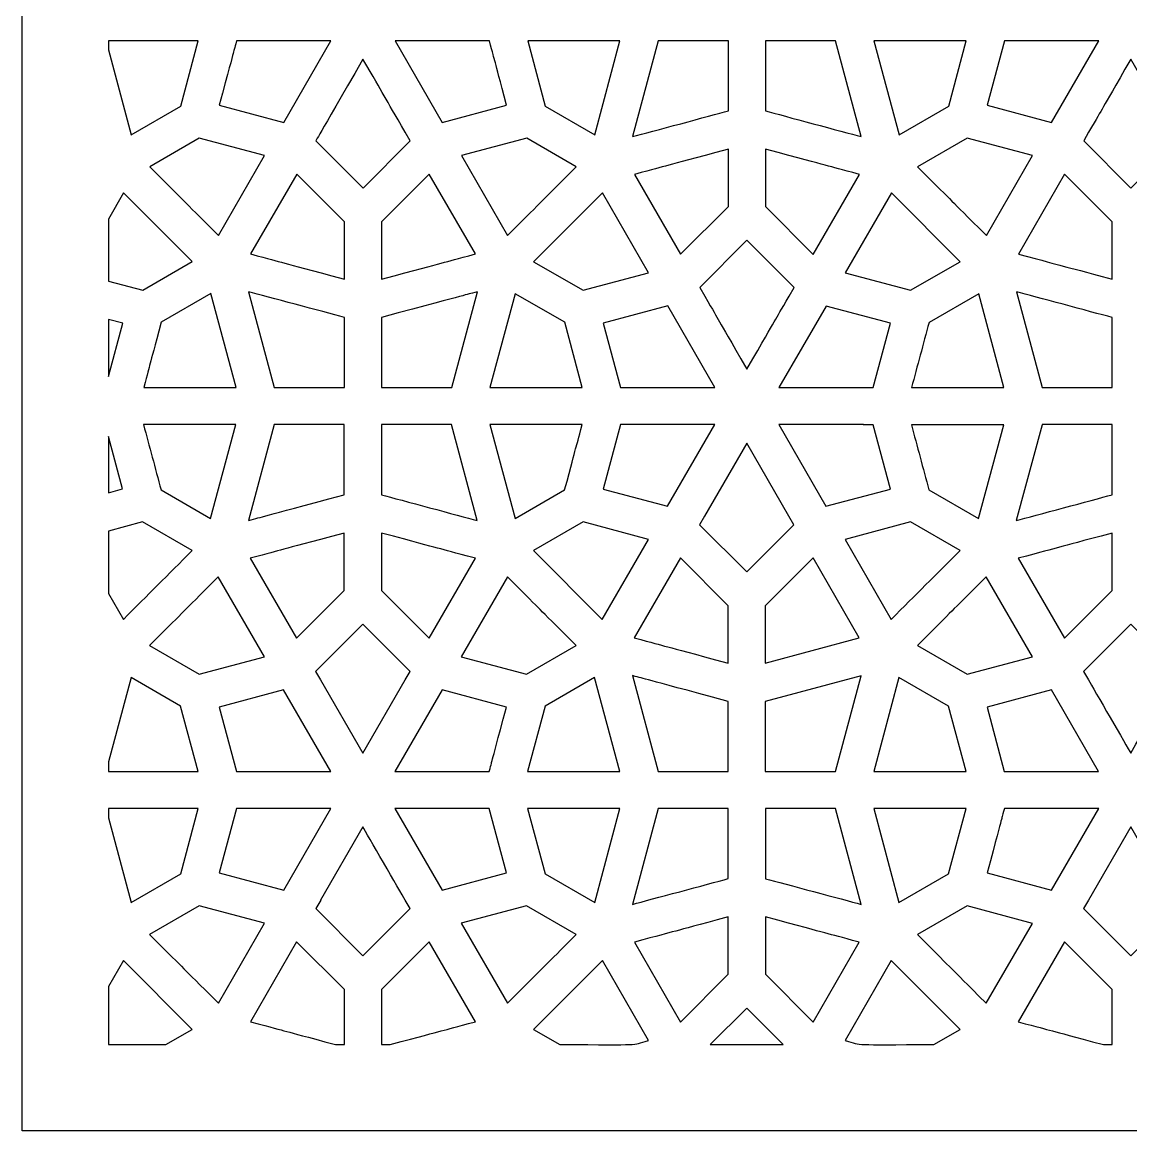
# Model space of a CAD drawing. Header units: millimetres. Extents: x -64 to 64, y -64 to 64.
# Drawn here: x -63.5 to 0, y -63.5 to 0 of the extents above; entities that cross this region are included whole.
import ezdxf

# ---------------------------------------------------------------- set-up
doc = ezdxf.new("R2010")
doc.units = ezdxf.units.MM
doc.header["$MEASUREMENT"] = 0
doc.layers.add('layer 1', color=7, linetype='Continuous')

msp = doc.modelspace()

# ---------------------------------------------------------------- linework, layer by layer
at = {"layer": 'layer 1', "color": 250}
for points, knots in [([(63.5, 63.5), (49.4602, 63.5), (-49.6653, 63.5), (-63.5, 63.5), (-63.5, 63.5), (-63.5, 61.4856), (-63.5, -61.7852), (-63.5, -63.5), (-63.5, -63.5), (-61.0394, -63.5), (61.0457, -63.5), (63.5, -63.5), (63.5, -63.5), (63.5, -57.4517), (63.5, 57.4777), (63.5, 63.5)], [0, 0, 0, 0, 0.2, 0.2, 0.2, 0.2, 0.4, 0.4, 0.4, 0.4, 0.6, 0.6, 0.6, 0.6, 1, 1, 1, 1]), ([(-58.5611, -1.0573), (-58.5611, -1.0573), (-53.4111, -1.0573), (-53.4111, -1.0573), (-53.4111, -1.0573), (-53.4111, -1.0573), (-54.4139, -4.7995), (-54.4139, -4.7995), (-54.4139, -4.7995), (-54.4139, -4.7995), (-57.2556, -6.4407), (-57.2556, -6.4407), (-57.2556, -6.4407), (-57.2556, -6.4407), (-58.5611, -1.572), (-58.5611, -1.572), (-58.5611, -1.572), (-58.5611, -1.572), (-58.5611, -1.0573), (-58.5611, -1.0573)], [0, 0, 0, 0, 0.1666667, 0.1666667, 0.1666667, 0.1666667, 0.3333333, 0.3333333, 0.3333333, 0.3333333, 0.5, 0.5, 0.5, 0.5, 0.6666667, 0.6666667, 0.6666667, 0.6666667, 1, 1, 1, 1]), ([(-51.2185, -1.0573), (-51.2185, -1.0573), (-45.8155, -1.0573), (-45.8155, -1.0573), (-45.8155, -1.0573), (-45.8155, -1.0573), (-48.5152, -5.7344), (-48.5152, -5.7344), (-48.5152, -5.7344), (-48.5152, -5.7344), (-52.2078, -4.7466), (-52.2078, -4.7466), (-52.2078, -4.7466), (-51.1255, -0.7105), (-51.5002, -2.1075), (-51.2185, -1.0573)], [0, 0, 0, 0, 0.2, 0.2, 0.2, 0.2, 0.4, 0.4, 0.4, 0.4, 0.6, 0.6, 0.6, 0.6, 1, 1, 1, 1]), ([(-36.7392, -1.0583), (-36.3412, -2.5425), (-36.558, -1.7343), (-35.7499, -4.7477), (-35.7499, -4.7477), (-35.7499, -4.7477), (-39.4427, -5.7355), (-39.4427, -5.7355), (-39.4427, -5.7355), (-39.4427, -5.7355), (-42.1423, -1.0583), (-42.1423, -1.0583), (-42.1423, -1.0583), (-42.1423, -1.0583), (-36.7392, -1.0583), (-36.7392, -1.0583)], [0, 0, 0, 0, 0.2, 0.2, 0.2, 0.2, 0.4, 0.4, 0.4, 0.4, 0.6, 0.6, 0.6, 0.6, 1, 1, 1, 1]), ([(-29.2589, -1.0583), (-29.2589, -1.0583), (-30.7024, -6.441), (-30.7024, -6.441), (-30.7024, -6.441), (-30.7024, -6.441), (-33.5442, -4.7999), (-33.5442, -4.7999), (-33.5442, -4.7999), (-33.5442, -4.7999), (-34.5467, -1.0583), (-34.5467, -1.0583), (-34.5467, -1.0583), (-34.5467, -1.0583), (-29.2589, -1.0583), (-29.2589, -1.0583)], [0, 0, 0, 0, 0.2, 0.2, 0.2, 0.2, 0.4, 0.4, 0.4, 0.4, 0.6, 0.6, 0.6, 0.6, 1, 1, 1, 1]), ([(-28.5381, -6.5486), (-28.5381, -6.5486), (-27.0658, -1.0583), (-27.0658, -1.0583), (-27.0658, -1.0583), (-27.0658, -1.0583), (-23.0484, -1.0583), (-23.0484, -1.0583), (-23.0484, -1.0583), (-23.0484, -1.5614), (-23.0484, -4.5731), (-23.0484, -5.0758), (-23.0484, -5.0758), (-24.0894, -5.3552), (-27.4535, -6.2579), (-28.5381, -6.5486)], [0, 0, 0, 0, 0.2, 0.2, 0.2, 0.2, 0.4, 0.4, 0.4, 0.4, 0.6, 0.6, 0.6, 0.6, 1, 1, 1, 1]), ([(-20.9285, -5.0772), (-20.9285, -5.0772), (-20.9285, -1.0594), (-20.9285, -1.0594), (-20.9285, -1.0594), (-20.9285, -1.0594), (-16.9115, -1.0594), (-16.9115, -1.0594), (-16.9115, -1.0594), (-16.9115, -1.0594), (-15.439, -6.55), (-15.439, -6.55), (-15.439, -6.55), (-16.5238, -6.2593), (-19.8886, -5.3562), (-20.9285, -5.0772)], [0, 0, 0, 0, 0.2, 0.2, 0.2, 0.2, 0.4, 0.4, 0.4, 0.4, 0.6, 0.6, 0.6, 0.6, 1, 1, 1, 1]), ([(-9.4301, -1.0594), (-9.4301, -1.0594), (-10.433, -4.8017), (-10.433, -4.8017), (-10.433, -4.8017), (-10.433, -4.8017), (-13.2747, -6.4424), (-13.2747, -6.4424), (-13.2747, -6.4424), (-13.2747, -6.4424), (-14.7182, -1.0594), (-14.7182, -1.0594), (-14.7182, -1.0594), (-14.7182, -1.0594), (-9.4301, -1.0594), (-9.4301, -1.0594)], [0, 0, 0, 0, 0.2, 0.2, 0.2, 0.2, 0.4, 0.4, 0.4, 0.4, 0.6, 0.6, 0.6, 0.6, 1, 1, 1, 1]), ([(-4.5346, -5.7365), (-4.5346, -5.7365), (-8.2268, -4.7487), (-8.2268, -4.7487), (-8.2268, -4.7487), (-8.2268, -4.7487), (-7.2376, -1.0594), (-7.2376, -1.0594), (-7.2376, -1.0594), (-7.2376, -1.0594), (-1.8348, -1.0594), (-1.8348, -1.0594), (-1.8348, -1.0594), (-1.8348, -1.0594), (-4.5346, -5.7365), (-4.5346, -5.7365)], [0, 0, 0, 0, 0.2, 0.2, 0.2, 0.2, 0.4, 0.4, 0.4, 0.4, 0.6, 0.6, 0.6, 0.6, 1, 1, 1, 1]), ([(-43.979, -2.1107), (-42.7421, -4.2538), (-42.7906, -4.1698), (-41.5596, -6.3024), (-41.5596, -6.3024), (-41.5596, -6.3024), (-41.5601, -6.3024), (-41.5601, -6.3024), (-41.5601, -6.3024), (-41.5601, -6.3024), (-41.2765, -6.7934), (-41.2765, -6.7934), (-41.2765, -6.7934), (-41.2765, -6.7934), (-43.9782, -9.4978), (-43.9782, -9.4978), (-43.9782, -9.4978), (-43.9782, -9.4978), (-46.6806, -6.7924), (-46.6806, -6.7924), (-46.6806, -6.7924), (-46.6806, -6.7924), (-46.6677, -6.768), (-43.979, -2.1107)], [0, 0, 0, 0, 0.1428571, 0.1428571, 0.1428571, 0.1428571, 0.2857143, 0.2857143, 0.2857143, 0.2857143, 0.4285714, 0.4285714, 0.4285714, 0.4285714, 0.5714286, 0.5714286, 0.5714286, 0.5714286, 0.7142857, 0.7142857, 0.7142857, 0.7142857, 1, 1, 1, 1]), ([(-2.7002, -6.7945), (-2.7002, -6.7945), (-2.4169, -6.3041), (-2.4169, -6.3041), (-2.4169, -6.3041), (-2.4169, -6.3041), (-2.4176, -6.3041), (-2.4176, -6.3041), (-2.4176, -6.3041), (-1.4259, -4.5858), (-1.935, -5.4677), (0.0014, -2.1128), (0.0014, -2.1128), (0.0014, -2.1128), (2.4215, -6.3052), (2.4215, -6.3052), (2.4215, -6.3052), (2.4215, -6.3052), (2.4204, -6.3052), (2.4204, -6.3052), (2.4204, -6.3052), (2.4204, -6.3052), (2.7037, -6.7959), (2.7037, -6.7959), (2.7037, -6.7959), (2.7037, -6.7959), (0.0025, -9.5), (0.0025, -9.5), (0.0025, -9.5), (0.0025, -9.5), (-2.7002, -6.7945), (-2.7002, -6.7945)], [0, 0, 0, 0, 0.1111111, 0.1111111, 0.1111111, 0.1111111, 0.2222222, 0.2222222, 0.2222222, 0.2222222, 0.3333333, 0.3333333, 0.3333333, 0.3333333, 0.4444444, 0.4444444, 0.4444444, 0.4444444, 0.5555556, 0.5555556, 0.5555556, 0.5555556, 0.6666667, 0.6666667, 0.6666667, 0.6666667, 0.7777778, 0.7777778, 0.7777778, 0.7777778, 1, 1, 1, 1]), ([(-56.1964, -8.2737), (-56.1964, -8.2737), (-53.3554, -6.6329), (-53.3554, -6.6329), (-53.3554, -6.6329), (-53.3554, -6.6329), (-49.613, -7.6345), (-49.613, -7.6345), (-49.613, -7.6345), (-49.613, -7.6345), (-52.2564, -12.2135), (-52.2564, -12.2135), (-52.2564, -12.2135), (-54.6738, -9.7963), (-53.7804, -10.6899), (-56.1964, -8.2737)], [0, 0, 0, 0, 0.2, 0.2, 0.2, 0.2, 0.4, 0.4, 0.4, 0.4, 0.6, 0.6, 0.6, 0.6, 1, 1, 1, 1]), ([(-31.7617, -8.2744), (-34.1775, -10.6906), (-33.2842, -9.797), (-35.7014, -12.2142), (-35.7014, -12.2142), (-35.7014, -12.2142), (-38.3451, -7.6352), (-38.3451, -7.6352), (-38.3451, -7.6352), (-38.3451, -7.6352), (-34.6027, -6.6336), (-34.6027, -6.6336), (-34.6027, -6.6336), (-34.6027, -6.6336), (-31.7617, -8.2744), (-31.7617, -8.2744)], [0, 0, 0, 0, 0.2, 0.2, 0.2, 0.2, 0.4, 0.4, 0.4, 0.4, 0.6, 0.6, 0.6, 0.6, 1, 1, 1, 1]), ([(-12.2153, -8.2758), (-12.2153, -8.2758), (-9.3744, -6.635), (-9.3744, -6.635), (-9.3744, -6.635), (-9.3744, -6.635), (-5.6317, -7.6362), (-5.6317, -7.6362), (-5.6317, -7.6362), (-5.6317, -7.6362), (-8.2755, -12.2156), (-8.2755, -12.2156), (-8.2755, -12.2156), (-10.693, -9.7984), (-9.7995, -10.692), (-12.2153, -8.2758)], [0, 0, 0, 0, 0.2, 0.2, 0.2, 0.2, 0.4, 0.4, 0.4, 0.4, 0.6, 0.6, 0.6, 0.6, 1, 1, 1, 1]), ([(-25.7852, -13.292), (-25.7852, -13.292), (-28.4304, -8.7115), (-28.4304, -8.7115), (-28.4304, -8.7115), (-26.1987, -8.1128), (-27.2105, -8.3841), (-23.0484, -7.2676), (-23.0484, -7.2676), (-23.0484, -7.2676), (-23.0484, -10.5544), (-23.0484, -10.5544), (-23.0484, -10.5544), (-23.0484, -10.5544), (-25.7852, -13.292), (-25.7852, -13.292)], [0, 0, 0, 0, 0.2, 0.2, 0.2, 0.2, 0.4, 0.4, 0.4, 0.4, 0.6, 0.6, 0.6, 0.6, 1, 1, 1, 1]), ([(-20.9285, -7.269), (-16.7668, -8.3855), (-17.7779, -8.1142), (-15.5466, -8.7129), (-15.5466, -8.7129), (-15.5466, -8.7129), (-18.192, -13.2934), (-18.192, -13.2934), (-18.192, -13.2934), (-18.192, -13.2934), (-20.9285, -10.5555), (-20.9285, -10.5555), (-20.9285, -10.5555), (-20.9285, -10.5555), (-20.9285, -7.269), (-20.9285, -7.269)], [0, 0, 0, 0, 0.2, 0.2, 0.2, 0.2, 0.4, 0.4, 0.4, 0.4, 0.6, 0.6, 0.6, 0.6, 1, 1, 1, 1]), ([(-50.423, -13.2729), (-50.423, -13.2729), (-47.7775, -8.6921), (-47.7775, -8.6921), (-47.7775, -8.6921), (-47.7775, -8.6921), (-45.0406, -11.4304), (-45.0406, -11.4304), (-45.0406, -11.4304), (-45.0406, -11.4304), (-45.0406, -14.7168), (-45.0406, -14.7168), (-45.0406, -14.7168), (-49.2023, -13.6003), (-48.191, -13.8716), (-50.423, -13.2729)], [0, 0, 0, 0, 0.2, 0.2, 0.2, 0.2, 0.4, 0.4, 0.4, 0.4, 0.6, 0.6, 0.6, 0.6, 1, 1, 1, 1]), ([(-40.18, -8.6924), (-40.18, -8.6924), (-37.5349, -13.2733), (-37.5349, -13.2733), (-37.5349, -13.2733), (-39.7673, -13.8726), (-38.755, -13.601), (-42.9171, -14.7175), (-42.9171, -14.7175), (-42.9171, -14.7175), (-42.9171, -11.4311), (-42.9171, -11.4311), (-42.9171, -11.4311), (-42.9171, -11.4311), (-40.18, -8.6924), (-40.18, -8.6924)], [0, 0, 0, 0, 0.2, 0.2, 0.2, 0.2, 0.4, 0.4, 0.4, 0.4, 0.6, 0.6, 0.6, 0.6, 1, 1, 1, 1]), ([(-6.4424, -13.2747), (-6.4424, -13.2747), (-3.7969, -8.6939), (-3.7969, -8.6939), (-3.7969, -8.6939), (-3.7969, -8.6939), (-1.0597, -11.4321), (-1.0597, -11.4321), (-1.0597, -11.4321), (-1.0597, -11.4321), (-1.0597, -14.7189), (-1.0597, -14.7189), (-1.0597, -14.7189), (-4.4154, -13.8187), (-3.4018, -14.0906), (-6.4424, -13.2747)], [0, 0, 0, 0, 0.2, 0.2, 0.2, 0.2, 0.4, 0.4, 0.4, 0.4, 0.6, 0.6, 0.6, 0.6, 1, 1, 1, 1]), ([(-58.5611, -11.272), (-58.5611, -11.272), (-57.6949, -9.7716), (-57.6949, -9.7716), (-57.6949, -9.7716), (-55.1284, -12.338), (-55.9038, -11.5626), (-53.7544, -13.7121), (-53.7544, -13.7121), (-53.7544, -13.7121), (-56.5953, -15.3529), (-56.5953, -15.3529), (-56.5953, -15.3529), (-56.5953, -15.3529), (-58.5611, -14.8269), (-58.5611, -14.8269), (-58.5611, -14.8269), (-58.5611, -14.8269), (-58.5611, -11.272), (-58.5611, -11.272)], [0, 0, 0, 0, 0.1666667, 0.1666667, 0.1666667, 0.1666667, 0.3333333, 0.3333333, 0.3333333, 0.3333333, 0.5, 0.5, 0.5, 0.5, 0.6666667, 0.6666667, 0.6666667, 0.6666667, 1, 1, 1, 1]), ([(-31.3622, -15.3536), (-31.3622, -15.3536), (-34.2036, -13.7132), (-34.2036, -13.7132), (-34.2036, -13.7132), (-34.2036, -13.7132), (-30.2628, -9.7723), (-30.2628, -9.7723), (-30.2628, -9.7723), (-30.2628, -9.7723), (-27.619, -14.3521), (-27.619, -14.3521), (-27.619, -14.3521), (-27.619, -14.3521), (-31.3622, -15.3536), (-31.3622, -15.3536)], [0, 0, 0, 0, 0.2, 0.2, 0.2, 0.2, 0.4, 0.4, 0.4, 0.4, 0.6, 0.6, 0.6, 0.6, 1, 1, 1, 1]), ([(-13.7142, -9.7734), (-13.7142, -9.7734), (-9.7734, -13.7142), (-9.7734, -13.7142), (-9.7734, -13.7142), (-9.7734, -13.7142), (-12.6146, -15.3547), (-12.6146, -15.3547), (-12.6146, -15.3547), (-12.6146, -15.3547), (-16.358, -14.3535), (-16.358, -14.3535), (-16.358, -14.3535), (-16.358, -14.3535), (-13.7142, -9.7734), (-13.7142, -9.7734)], [0, 0, 0, 0, 0.2, 0.2, 0.2, 0.2, 0.4, 0.4, 0.4, 0.4, 0.6, 0.6, 0.6, 0.6, 1, 1, 1, 1]), ([(-21.9883, -19.8716), (-23.9653, -16.4461), (-23.3722, -17.4734), (-24.4041, -15.6859), (-24.4041, -15.6859), (-24.4041, -15.6859), (-24.4027, -15.6856), (-24.4027, -15.6856), (-24.4027, -15.6856), (-24.4027, -15.6856), (-24.6884, -15.191), (-24.6884, -15.191), (-24.6884, -15.191), (-24.6884, -15.191), (-21.989, -12.489), (-21.989, -12.489), (-21.989, -12.489), (-21.989, -12.489), (-19.2885, -15.1924), (-19.2885, -15.1924), (-19.2885, -15.1924), (-19.2885, -15.1924), (-19.5742, -15.6866), (-19.5742, -15.6866), (-19.5742, -15.6866), (-19.5742, -15.6866), (-19.5728, -15.687), (-19.5728, -15.687), (-19.5728, -15.687), (-20.5694, -17.4138), (-20.0381, -16.4938), (-21.9883, -19.8716)], [0, 0, 0, 0, 0.1111111, 0.1111111, 0.1111111, 0.1111111, 0.2222222, 0.2222222, 0.2222222, 0.2222222, 0.3333333, 0.3333333, 0.3333333, 0.3333333, 0.4444444, 0.4444444, 0.4444444, 0.4444444, 0.5555556, 0.5555556, 0.5555556, 0.5555556, 0.6666667, 0.6666667, 0.6666667, 0.6666667, 0.7777778, 0.7777778, 0.7777778, 0.7777778, 1, 1, 1, 1]), ([(-55.5382, -17.187), (-55.5382, -17.187), (-52.6952, -15.5455), (-52.6952, -15.5455), (-52.6952, -15.5455), (-52.6952, -15.5455), (-51.2521, -20.9261), (-51.2521, -20.9261), (-51.2521, -20.9261), (-51.2521, -20.9261), (-56.5404, -20.9261), (-56.5404, -20.9261), (-56.5404, -20.9261), (-56.0884, -19.2387), (-56.3307, -20.1426), (-55.5382, -17.187)], [0, 0, 0, 0, 0.2, 0.2, 0.2, 0.2, 0.4, 0.4, 0.4, 0.4, 0.6, 0.6, 0.6, 0.6, 1, 1, 1, 1]), ([(-45.0406, -16.9083), (-45.0406, -16.9083), (-45.0406, -20.9278), (-45.0406, -20.9278), (-45.0406, -20.9278), (-45.0406, -20.9278), (-48.5014, -20.9278), (-48.5014, -20.9278), (-48.5014, -20.9278), (-48.5014, -20.9278), (-48.5009, -20.9261), (-48.5009, -20.9261), (-48.5009, -20.9261), (-48.5009, -20.9261), (-49.0591, -20.9261), (-49.0591, -20.9261), (-49.0591, -20.9261), (-49.0591, -20.9261), (-50.532, -15.4351), (-50.532, -15.4351), (-50.532, -15.4351), (-49.4422, -15.7275), (-46.3135, -16.5668), (-45.0406, -16.9083)], [0, 0, 0, 0, 0.1428571, 0.1428571, 0.1428571, 0.1428571, 0.2857143, 0.2857143, 0.2857143, 0.2857143, 0.4285714, 0.4285714, 0.4285714, 0.4285714, 0.5714286, 0.5714286, 0.5714286, 0.5714286, 0.7142857, 0.7142857, 0.7142857, 0.7142857, 1, 1, 1, 1]), ([(-42.9171, -16.909), (-37.4037, -15.4298), (-38.3594, -15.6863), (-37.4259, -15.4358), (-37.4259, -15.4358), (-37.4259, -15.4358), (-38.8984, -20.9268), (-38.8984, -20.9268), (-38.8984, -20.9268), (-38.8984, -20.9268), (-39.4747, -20.9268), (-39.4747, -20.9268), (-39.4747, -20.9268), (-39.4747, -20.9268), (-39.4742, -20.9282), (-39.4742, -20.9282), (-39.4742, -20.9282), (-39.4742, -20.9282), (-42.9171, -20.9282), (-42.9171, -20.9282), (-42.9171, -20.9282), (-42.9171, -20.9282), (-42.9171, -16.909), (-42.9171, -16.909)], [0, 0, 0, 0, 0.1428571, 0.1428571, 0.1428571, 0.1428571, 0.2857143, 0.2857143, 0.2857143, 0.2857143, 0.4285714, 0.4285714, 0.4285714, 0.4285714, 0.5714286, 0.5714286, 0.5714286, 0.5714286, 0.7142857, 0.7142857, 0.7142857, 0.7142857, 1, 1, 1, 1]), ([(-36.7056, -20.9268), (-36.7056, -20.9268), (-35.2626, -15.5462), (-35.2626, -15.5462), (-35.2626, -15.5462), (-35.2626, -15.5462), (-32.4197, -17.1877), (-32.4197, -17.1877), (-32.4197, -17.1877), (-32.4197, -17.1877), (-31.4173, -20.9268), (-31.4173, -20.9268), (-31.4173, -20.9268), (-31.4173, -20.9268), (-36.7056, -20.9268), (-36.7056, -20.9268)], [0, 0, 0, 0, 0.2, 0.2, 0.2, 0.2, 0.4, 0.4, 0.4, 0.4, 0.6, 0.6, 0.6, 0.6, 1, 1, 1, 1]), ([(-11.5574, -17.1891), (-11.5574, -17.1891), (-8.7143, -15.5476), (-8.7143, -15.5476), (-8.7143, -15.5476), (-8.7143, -15.5476), (-7.2715, -20.9278), (-7.2715, -20.9278), (-7.2715, -20.9278), (-7.2715, -20.9278), (-12.5596, -20.9278), (-12.5596, -20.9278), (-12.5596, -20.9278), (-12.2283, -19.6917), (-11.8932, -18.4418), (-11.5574, -17.1891)], [0, 0, 0, 0, 0.2, 0.2, 0.2, 0.2, 0.4, 0.4, 0.4, 0.4, 0.6, 0.6, 0.6, 0.6, 1, 1, 1, 1]), ([(-5.0786, -20.9278), (-5.0786, -20.9278), (-6.5511, -15.4372), (-6.5511, -15.4372), (-6.5511, -15.4372), (-5.4614, -15.7297), (-2.3329, -16.5689), (-1.0597, -16.9104), (-1.0597, -16.9104), (-1.0597, -16.9104), (-1.0597, -20.9296), (-1.0597, -20.9296), (-1.0597, -20.9296), (-4.753, -20.9296), (-4.7981, -20.9278), (-5.0786, -20.9278)], [0, 0, 0, 0, 0.2, 0.2, 0.2, 0.2, 0.4, 0.4, 0.4, 0.4, 0.6, 0.6, 0.6, 0.6, 1, 1, 1, 1]), ([(-28.6653, -20.9282), (-28.6653, -20.9282), (-28.6647, -20.9268), (-28.6647, -20.9268), (-28.6647, -20.9268), (-28.6647, -20.9268), (-29.2249, -20.9268), (-29.2249, -20.9268), (-29.2249, -20.9268), (-29.2249, -20.9268), (-30.214, -17.2395), (-30.214, -17.2395), (-30.214, -17.2395), (-30.214, -17.2395), (-26.5215, -16.2521), (-26.5215, -16.2521), (-26.5215, -16.2521), (-26.5215, -16.2521), (-23.822, -20.9282), (-23.822, -20.9282), (-23.822, -20.9282), (-23.822, -20.9282), (-28.6653, -20.9282), (-28.6653, -20.9282)], [0, 0, 0, 0, 0.1428571, 0.1428571, 0.1428571, 0.1428571, 0.2857143, 0.2857143, 0.2857143, 0.2857143, 0.4285714, 0.4285714, 0.4285714, 0.4285714, 0.5714286, 0.5714286, 0.5714286, 0.5714286, 0.7142857, 0.7142857, 0.7142857, 0.7142857, 1, 1, 1, 1]), ([(-17.4551, -16.2532), (-17.4551, -16.2532), (-13.7636, -17.2406), (-13.7636, -17.2406), (-13.7636, -17.2406), (-13.7636, -17.2406), (-14.7521, -20.9278), (-14.7521, -20.9278), (-14.7521, -20.9278), (-14.7521, -20.9278), (-15.3303, -20.9278), (-15.3303, -20.9278), (-15.3303, -20.9278), (-15.3303, -20.9278), (-15.3296, -20.9296), (-15.3296, -20.9296), (-15.3296, -20.9296), (-15.3296, -20.9296), (-20.1545, -20.9296), (-20.1545, -20.9296), (-20.1545, -20.9296), (-20.1545, -20.9296), (-17.4551, -16.2532), (-17.4551, -16.2532)], [0, 0, 0, 0, 0.1428571, 0.1428571, 0.1428571, 0.1428571, 0.2857143, 0.2857143, 0.2857143, 0.2857143, 0.4285714, 0.4285714, 0.4285714, 0.4285714, 0.5714286, 0.5714286, 0.5714286, 0.5714286, 0.7142857, 0.7142857, 0.7142857, 0.7142857, 1, 1, 1, 1]), ([(-57.7439, -17.2388), (-57.7439, -17.2388), (-58.5611, -20.2854), (-58.5611, -20.2854), (-58.5611, -20.2854), (-58.5611, -20.2854), (-58.5611, -17.0201), (-58.5611, -17.0201), (-58.5611, -17.0201), (-58.5611, -17.0201), (-57.7439, -17.2388), (-57.7439, -17.2388)], [0, 0, 0, 0, 0.25, 0.25, 0.25, 0.25, 0.5, 0.5, 0.5, 0.5, 1, 1, 1, 1]), ([(-51.2611, -23.0477), (-51.2611, -23.0477), (-52.7043, -28.4282), (-52.7043, -28.4282), (-52.7043, -28.4282), (-52.7043, -28.4282), (-55.547, -26.7864), (-55.547, -26.7864), (-55.547, -26.7864), (-55.8833, -25.5323), (-56.2172, -24.287), (-56.5493, -23.0477), (-56.5493, -23.0477), (-56.5493, -23.0477), (-51.2611, -23.0477), (-51.2611, -23.0477)], [0, 0, 0, 0, 0.2, 0.2, 0.2, 0.2, 0.4, 0.4, 0.4, 0.4, 0.6, 0.6, 0.6, 0.6, 1, 1, 1, 1]), ([(-48.4919, -23.0477), (-48.4919, -23.0477), (-48.4925, -23.0459), (-48.4925, -23.0459), (-48.4925, -23.0459), (-48.4925, -23.0459), (-45.0496, -23.0459), (-45.0496, -23.0459), (-45.0496, -23.0459), (-45.0496, -23.0459), (-45.0496, -27.0655), (-45.0496, -27.0655), (-45.0496, -27.0655), (-50.0786, -28.4149), (-49.6243, -28.2928), (-50.5408, -28.5386), (-50.5408, -28.5386), (-50.5408, -28.5386), (-49.0681, -23.0477), (-49.0681, -23.0477), (-49.0681, -23.0477), (-49.0681, -23.0477), (-48.4919, -23.0477), (-48.4919, -23.0477)], [0, 0, 0, 0, 0.1428571, 0.1428571, 0.1428571, 0.1428571, 0.2857143, 0.2857143, 0.2857143, 0.2857143, 0.4285714, 0.4285714, 0.4285714, 0.4285714, 0.5714286, 0.5714286, 0.5714286, 0.5714286, 0.7142857, 0.7142857, 0.7142857, 0.7142857, 1, 1, 1, 1]), ([(-42.9258, -23.047), (-42.9258, -23.047), (-39.4655, -23.047), (-39.4655, -23.047), (-39.4655, -23.047), (-39.4655, -23.047), (-39.4658, -23.0484), (-39.4658, -23.0484), (-39.4658, -23.0484), (-39.4658, -23.0484), (-38.9075, -23.0484), (-38.9075, -23.0484), (-38.9075, -23.0484), (-38.9075, -23.0484), (-37.4348, -28.5397), (-37.4348, -28.5397), (-37.4348, -28.5397), (-38.5196, -28.2483), (-41.7952, -27.3696), (-42.9258, -27.0662), (-42.9258, -27.0662), (-42.9258, -27.0662), (-42.9258, -23.047), (-42.9258, -23.047)], [0, 0, 0, 0, 0.1428571, 0.1428571, 0.1428571, 0.1428571, 0.2857143, 0.2857143, 0.2857143, 0.2857143, 0.4285714, 0.4285714, 0.4285714, 0.4285714, 0.5714286, 0.5714286, 0.5714286, 0.5714286, 0.7142857, 0.7142857, 0.7142857, 0.7142857, 1, 1, 1, 1]), ([(-36.7145, -23.0484), (-36.7145, -23.0484), (-31.4263, -23.0484), (-31.4263, -23.0484), (-31.4263, -23.0484), (-31.8783, -24.7357), (-31.6361, -23.8315), (-32.4285, -26.7875), (-32.4285, -26.7875), (-32.4285, -26.7875), (-35.2716, -28.4289), (-35.2716, -28.4289), (-35.2716, -28.4289), (-35.2716, -28.4289), (-36.7145, -23.0484), (-36.7145, -23.0484)], [0, 0, 0, 0, 0.2, 0.2, 0.2, 0.2, 0.4, 0.4, 0.4, 0.4, 0.6, 0.6, 0.6, 0.6, 1, 1, 1, 1]), ([(-26.5303, -27.723), (-26.5303, -27.723), (-30.2227, -26.7356), (-30.2227, -26.7356), (-30.2227, -26.7356), (-30.2227, -26.7356), (-29.2338, -23.0484), (-29.2338, -23.0484), (-29.2338, -23.0484), (-29.2338, -23.0484), (-28.6558, -23.0484), (-28.6558, -23.0484), (-28.6558, -23.0484), (-28.6558, -23.0484), (-28.6562, -23.047), (-28.6562, -23.047), (-28.6562, -23.047), (-28.6562, -23.047), (-23.8312, -23.047), (-23.8312, -23.047), (-23.8312, -23.047), (-23.8312, -23.047), (-26.5303, -27.723), (-26.5303, -27.723)], [0, 0, 0, 0, 0.1428571, 0.1428571, 0.1428571, 0.1428571, 0.2857143, 0.2857143, 0.2857143, 0.2857143, 0.4285714, 0.4285714, 0.4285714, 0.4285714, 0.5714286, 0.5714286, 0.5714286, 0.5714286, 0.7142857, 0.7142857, 0.7142857, 0.7142857, 1, 1, 1, 1]), ([(-15.3208, -23.048), (-15.3208, -23.048), (-15.3211, -23.0498), (-15.3211, -23.0498), (-15.3211, -23.0498), (-15.3211, -23.0498), (-14.7609, -23.0498), (-14.7609, -23.0498), (-14.7609, -23.0498), (-14.7609, -23.0498), (-13.7721, -26.737), (-13.7721, -26.737), (-13.7721, -26.737), (-13.7721, -26.737), (-17.4643, -27.7245), (-17.4643, -27.7245), (-17.4643, -27.7245), (-17.4643, -27.7245), (-20.1637, -23.048), (-20.1637, -23.048), (-20.1637, -23.048), (-20.1637, -23.048), (-15.3208, -23.048), (-15.3208, -23.048)], [0, 0, 0, 0, 0.1428571, 0.1428571, 0.1428571, 0.1428571, 0.2857143, 0.2857143, 0.2857143, 0.2857143, 0.4285714, 0.4285714, 0.4285714, 0.4285714, 0.5714286, 0.5714286, 0.5714286, 0.5714286, 0.7142857, 0.7142857, 0.7142857, 0.7142857, 1, 1, 1, 1]), ([(-7.2803, -23.0498), (-7.2803, -23.0498), (-8.7235, -28.4303), (-8.7235, -28.4303), (-8.7235, -28.4303), (-8.7235, -28.4303), (-11.5662, -26.7885), (-11.5662, -26.7885), (-11.5662, -26.7885), (-11.9024, -25.5344), (-12.2364, -24.2891), (-12.5684, -23.0498), (-12.5684, -23.0498), (-12.5684, -23.0498), (-7.2803, -23.0498), (-7.2803, -23.0498)], [0, 0, 0, 0, 0.2, 0.2, 0.2, 0.2, 0.4, 0.4, 0.4, 0.4, 0.6, 0.6, 0.6, 0.6, 1, 1, 1, 1]), ([(-6.5599, -28.5411), (-6.5599, -28.5411), (-5.0871, -23.0498), (-5.0871, -23.0498), (-5.0871, -23.0498), (-5.0871, -23.0498), (-4.8916, -23.048), (-1.0689, -23.048), (-1.0689, -23.048), (-1.0689, -23.048), (-1.0689, -27.0676), (-1.0689, -27.0676), (-1.0689, -27.0676), (-2.2373, -27.3812), (-5.486, -28.2529), (-6.5599, -28.5411)], [0, 0, 0, 0, 0.2, 0.2, 0.2, 0.2, 0.4, 0.4, 0.4, 0.4, 0.6, 0.6, 0.6, 0.6, 1, 1, 1, 1]), ([(-58.5611, -23.7211), (-58.5611, -23.7211), (-57.7528, -26.7349), (-57.7528, -26.7349), (-57.7528, -26.7349), (-57.7528, -26.7349), (-58.5611, -26.9512), (-58.5611, -26.9512), (-58.5611, -26.9512), (-58.5611, -26.9512), (-58.5611, -23.7211), (-58.5611, -23.7211)], [0, 0, 0, 0, 0.25, 0.25, 0.25, 0.25, 0.5, 0.5, 0.5, 0.5, 1, 1, 1, 1]), ([(-24.4129, -28.2892), (-24.4129, -28.2892), (-21.9978, -24.105), (-21.9978, -24.105), (-21.9978, -24.105), (-21.9978, -24.105), (-19.5816, -28.2907), (-19.5816, -28.2907), (-19.5816, -28.2907), (-19.5816, -28.2907), (-19.5823, -28.291), (-19.5823, -28.291), (-19.5823, -28.291), (-19.5823, -28.291), (-19.2973, -28.7849), (-19.2973, -28.7849), (-19.2973, -28.7849), (-19.2973, -28.7849), (-21.9971, -31.4872), (-21.9971, -31.4872), (-21.9971, -31.4872), (-21.9971, -31.4872), (-24.6973, -28.7835), (-24.6973, -28.7835), (-24.6973, -28.7835), (-24.6973, -28.7835), (-24.4122, -28.2896), (-24.4122, -28.2896), (-24.4122, -28.2896), (-24.4122, -28.2896), (-24.4129, -28.2892), (-24.4129, -28.2892)], [0, 0, 0, 0, 0.1111111, 0.1111111, 0.1111111, 0.1111111, 0.2222222, 0.2222222, 0.2222222, 0.2222222, 0.3333333, 0.3333333, 0.3333333, 0.3333333, 0.4444444, 0.4444444, 0.4444444, 0.4444444, 0.5555556, 0.5555556, 0.5555556, 0.5555556, 0.6666667, 0.6666667, 0.6666667, 0.6666667, 0.7777778, 0.7777778, 0.7777778, 0.7777778, 1, 1, 1, 1]), ([(-58.5611, -29.1444), (-58.5611, -29.1444), (-56.6041, -28.6209), (-56.6041, -28.6209), (-56.6041, -28.6209), (-56.6041, -28.6209), (-53.7629, -30.2616), (-53.7629, -30.2616), (-53.7629, -30.2616), (-55.1886, -31.6872), (-56.2778, -32.7767), (-57.7038, -34.2021), (-57.7038, -34.2021), (-57.7038, -34.2021), (-58.5611, -32.7172), (-58.5611, -32.7172), (-58.5611, -32.7172), (-58.5611, -32.7172), (-58.5611, -29.1444), (-58.5611, -29.1444)], [0, 0, 0, 0, 0.1666667, 0.1666667, 0.1666667, 0.1666667, 0.3333333, 0.3333333, 0.3333333, 0.3333333, 0.5, 0.5, 0.5, 0.5, 0.6666667, 0.6666667, 0.6666667, 0.6666667, 1, 1, 1, 1]), ([(-34.2124, -30.2623), (-34.2124, -30.2623), (-31.3715, -28.6216), (-31.3715, -28.6216), (-31.3715, -28.6216), (-31.3715, -28.6216), (-27.6274, -29.6231), (-27.6274, -29.6231), (-27.6274, -29.6231), (-27.6274, -29.6231), (-30.2719, -34.2029), (-30.2719, -34.2029), (-30.2719, -34.2029), (-30.2719, -34.2029), (-34.2124, -30.2623), (-34.2124, -30.2623)], [0, 0, 0, 0, 0.2, 0.2, 0.2, 0.2, 0.4, 0.4, 0.4, 0.4, 0.6, 0.6, 0.6, 0.6, 1, 1, 1, 1]), ([(-13.7231, -34.2043), (-13.7231, -34.2043), (-16.3671, -29.6241), (-16.3671, -29.6241), (-16.3671, -29.6241), (-16.3671, -29.6241), (-12.6234, -28.6229), (-12.6234, -28.6229), (-12.6234, -28.6229), (-12.6234, -28.6229), (-9.7822, -30.2638), (-9.7822, -30.2638), (-9.7822, -30.2638), (-11.2077, -31.6894), (-12.2971, -32.7783), (-13.7231, -34.2043)], [0, 0, 0, 0, 0.2, 0.2, 0.2, 0.2, 0.4, 0.4, 0.4, 0.4, 0.6, 0.6, 0.6, 0.6, 1, 1, 1, 1]), ([(-45.0496, -29.2573), (-45.0496, -29.2573), (-45.0496, -32.5437), (-45.0496, -32.5437), (-45.0496, -32.5437), (-45.0496, -32.5437), (-47.7865, -35.2823), (-47.7865, -35.2823), (-47.7865, -35.2823), (-47.7865, -35.2823), (-50.4322, -30.7012), (-50.4322, -30.7012), (-50.4322, -30.7012), (-48.2461, -30.1146), (-49.2712, -30.3897), (-45.0496, -29.2573)], [0, 0, 0, 0, 0.2, 0.2, 0.2, 0.2, 0.4, 0.4, 0.4, 0.4, 0.6, 0.6, 0.6, 0.6, 1, 1, 1, 1]), ([(-42.9258, -29.2579), (-38.9482, -30.3251), (-40.1344, -30.0069), (-37.5437, -30.7019), (-37.5437, -30.7019), (-37.5437, -30.7019), (-40.189, -35.283), (-40.189, -35.283), (-40.189, -35.283), (-40.189, -35.283), (-42.9258, -32.5445), (-42.9258, -32.5445), (-42.9258, -32.5445), (-42.9258, -32.5445), (-42.9258, -29.2579), (-42.9258, -29.2579)], [0, 0, 0, 0, 0.2, 0.2, 0.2, 0.2, 0.4, 0.4, 0.4, 0.4, 0.6, 0.6, 0.6, 0.6, 1, 1, 1, 1]), ([(-3.8058, -35.2845), (-3.8058, -35.2845), (-6.4512, -30.7032), (-6.4512, -30.7032), (-6.4512, -30.7032), (-3.6414, -29.9495), (-4.7286, -30.2412), (-1.0689, -29.2593), (-1.0689, -29.2593), (-1.0689, -29.2593), (-1.0689, -32.5458), (-1.0689, -32.5458), (-1.0689, -32.5458), (-1.0689, -32.5458), (-3.8058, -35.2845), (-3.8058, -35.2845)], [0, 0, 0, 0, 0.2, 0.2, 0.2, 0.2, 0.4, 0.4, 0.4, 0.4, 0.6, 0.6, 0.6, 0.6, 1, 1, 1, 1]), ([(-28.4394, -35.2637), (-28.4394, -35.2637), (-25.7941, -30.6828), (-25.7941, -30.6828), (-25.7941, -30.6828), (-25.7941, -30.6828), (-23.0576, -33.4211), (-23.0576, -33.4211), (-23.0576, -33.4211), (-23.0576, -33.4211), (-23.0576, -36.7076), (-23.0576, -36.7076), (-23.0576, -36.7076), (-27.2803, -35.5749), (-26.2537, -35.8503), (-28.4394, -35.2637)], [0, 0, 0, 0, 0.2, 0.2, 0.2, 0.2, 0.4, 0.4, 0.4, 0.4, 0.6, 0.6, 0.6, 0.6, 1, 1, 1, 1]), ([(-20.9374, -33.4225), (-20.9374, -33.4225), (-18.2005, -30.6842), (-18.2005, -30.6842), (-18.2005, -30.6842), (-18.2005, -30.6842), (-15.5554, -35.2651), (-15.5554, -35.2651), (-15.5554, -35.2651), (-15.5554, -35.2651), (-20.9374, -36.709), (-20.9374, -36.709), (-20.9374, -36.709), (-20.9374, -36.709), (-20.9374, -33.4225), (-20.9374, -33.4225)], [0, 0, 0, 0, 0.2, 0.2, 0.2, 0.2, 0.4, 0.4, 0.4, 0.4, 0.6, 0.6, 0.6, 0.6, 1, 1, 1, 1]), ([(-52.2654, -31.7602), (-52.2654, -31.7602), (-49.6217, -36.3393), (-49.6217, -36.3393), (-49.6217, -36.3393), (-49.6217, -36.3393), (-53.364, -37.3408), (-53.364, -37.3408), (-53.364, -37.3408), (-53.364, -37.3408), (-56.2052, -35.7), (-56.2052, -35.7), (-56.2052, -35.7), (-53.7892, -33.2842), (-54.6826, -34.1774), (-52.2654, -31.7602)], [0, 0, 0, 0, 0.2, 0.2, 0.2, 0.2, 0.4, 0.4, 0.4, 0.4, 0.6, 0.6, 0.6, 0.6, 1, 1, 1, 1]), ([(-35.7104, -31.7609), (-33.3094, -34.162), (-34.3966, -33.0747), (-31.7702, -35.7011), (-31.7702, -35.7011), (-31.7702, -35.7011), (-34.6113, -37.3415), (-34.6113, -37.3415), (-34.6113, -37.3415), (-34.6113, -37.3415), (-38.3537, -36.34), (-38.3537, -36.34), (-38.3537, -36.34), (-38.3537, -36.34), (-35.7104, -31.7609), (-35.7104, -31.7609)], [0, 0, 0, 0, 0.2, 0.2, 0.2, 0.2, 0.4, 0.4, 0.4, 0.4, 0.6, 0.6, 0.6, 0.6, 1, 1, 1, 1]), ([(-12.2241, -35.7025), (-9.8058, -33.2839), (-10.7005, -34.1785), (-8.2843, -31.7627), (-8.2843, -31.7627), (-8.2843, -31.7627), (-5.6409, -36.3413), (-5.6409, -36.3413), (-5.6409, -36.3413), (-5.6409, -36.3413), (-9.3832, -37.3429), (-9.3832, -37.3429), (-9.3832, -37.3429), (-9.3832, -37.3429), (-12.2241, -35.7025), (-12.2241, -35.7025)], [0, 0, 0, 0, 0.2, 0.2, 0.2, 0.2, 0.4, 0.4, 0.4, 0.4, 0.6, 0.6, 0.6, 0.6, 1, 1, 1, 1]), ([(-46.69, -37.1814), (-46.69, -37.1814), (-43.9879, -34.4766), (-43.9879, -34.4766), (-43.9879, -34.4766), (-43.9879, -34.4766), (-41.2855, -37.1821), (-41.2855, -37.1821), (-41.2855, -37.1821), (-41.2855, -37.1821), (-41.5687, -37.6724), (-41.5687, -37.6724), (-41.5687, -37.6724), (-41.5687, -37.6724), (-41.5684, -37.6728), (-41.5684, -37.6728), (-41.5684, -37.6728), (-41.5684, -37.6728), (-43.9875, -41.8641), (-43.9875, -41.8641), (-43.9875, -41.8641), (-43.9875, -41.8641), (-46.4072, -37.6721), (-46.4072, -37.6721), (-46.4072, -37.6721), (-46.4072, -37.6721), (-46.4067, -37.6717), (-46.4067, -37.6717), (-46.4067, -37.6717), (-46.4067, -37.6717), (-46.69, -37.1814), (-46.69, -37.1814)], [0, 0, 0, 0, 0.1111111, 0.1111111, 0.1111111, 0.1111111, 0.2222222, 0.2222222, 0.2222222, 0.2222222, 0.3333333, 0.3333333, 0.3333333, 0.3333333, 0.4444444, 0.4444444, 0.4444444, 0.4444444, 0.5555556, 0.5555556, 0.5555556, 0.5555556, 0.6666667, 0.6666667, 0.6666667, 0.6666667, 0.7777778, 0.7777778, 0.7777778, 0.7777778, 1, 1, 1, 1]), ([(-0.0067, -41.8663), (-0.1979, -41.5346), (-2.1505, -38.1522), (-2.4264, -37.6742), (-2.4264, -37.6742), (-2.4264, -37.6742), (-2.4257, -37.6738), (-2.4257, -37.6738), (-2.4257, -37.6738), (-2.4257, -37.6738), (-2.709, -37.1835), (-2.709, -37.1835), (-2.709, -37.1835), (-2.709, -37.1835), (-0.0074, -34.4788), (-0.0074, -34.4788), (-0.0074, -34.4788), (-0.0074, -34.4788), (2.6956, -37.1842), (2.6956, -37.1842), (2.6956, -37.1842), (2.6956, -37.1842), (2.4119, -37.6749), (2.4119, -37.6749), (2.4119, -37.6749), (2.4119, -37.6749), (2.4123, -37.6749), (2.4123, -37.6749), (2.4123, -37.6749), (1.1691, -39.829), (1.6877, -38.9308), (-0.0067, -41.8663)], [0, 0, 0, 0, 0.1111111, 0.1111111, 0.1111111, 0.1111111, 0.2222222, 0.2222222, 0.2222222, 0.2222222, 0.3333333, 0.3333333, 0.3333333, 0.3333333, 0.4444444, 0.4444444, 0.4444444, 0.4444444, 0.5555556, 0.5555556, 0.5555556, 0.5555556, 0.6666667, 0.6666667, 0.6666667, 0.6666667, 0.7777778, 0.7777778, 0.7777778, 0.7777778, 1, 1, 1, 1]), ([(-27.0746, -42.9172), (-27.0746, -42.9172), (-28.547, -37.4265), (-28.547, -37.4265), (-28.547, -37.4265), (-27.6715, -37.6615), (-28.2385, -37.5091), (-23.0576, -38.8994), (-23.0576, -38.8994), (-23.0576, -38.8994), (-23.0576, -42.9172), (-23.0576, -42.9172), (-23.0576, -42.9172), (-23.0576, -42.9172), (-27.0746, -42.9172), (-27.0746, -42.9172)], [0, 0, 0, 0, 0.2, 0.2, 0.2, 0.2, 0.4, 0.4, 0.4, 0.4, 0.6, 0.6, 0.6, 0.6, 1, 1, 1, 1]), ([(-20.9374, -38.9008), (-20.9374, -38.9008), (-15.4481, -37.4279), (-15.4481, -37.4279), (-15.4481, -37.4279), (-15.4481, -37.4279), (-16.9199, -42.9182), (-16.9199, -42.9182), (-16.9199, -42.9182), (-16.9199, -42.9182), (-20.9374, -42.9182), (-20.9374, -42.9182), (-20.9374, -42.9182), (-20.9374, -42.4353), (-20.9374, -39.4091), (-20.9374, -38.9008)], [0, 0, 0, 0, 0.2, 0.2, 0.2, 0.2, 0.4, 0.4, 0.4, 0.4, 0.6, 0.6, 0.6, 0.6, 1, 1, 1, 1]), ([(-58.5611, -42.369), (-58.5611, -42.369), (-57.2644, -37.5335), (-57.2644, -37.5335), (-57.2644, -37.5335), (-57.2644, -37.5335), (-54.4226, -39.1746), (-54.4226, -39.1746), (-54.4226, -39.1746), (-54.4226, -39.1746), (-53.4201, -42.9165), (-53.4201, -42.9165), (-53.4201, -42.9165), (-53.4201, -42.9165), (-58.5611, -42.9165), (-58.5611, -42.9165), (-58.5611, -42.9165), (-58.5611, -42.9165), (-58.5611, -42.369), (-58.5611, -42.369)], [0, 0, 0, 0, 0.1666667, 0.1666667, 0.1666667, 0.1666667, 0.3333333, 0.3333333, 0.3333333, 0.3333333, 0.5, 0.5, 0.5, 0.5, 0.6666667, 0.6666667, 0.6666667, 0.6666667, 1, 1, 1, 1]), ([(-34.5557, -42.9172), (-34.5557, -42.9172), (-33.5529, -39.1749), (-33.5529, -39.1749), (-33.5529, -39.1749), (-33.5529, -39.1749), (-30.7111, -37.5342), (-30.7111, -37.5342), (-30.7111, -37.5342), (-30.7111, -37.5342), (-29.2675, -42.9172), (-29.2675, -42.9172), (-29.2675, -42.9172), (-29.2675, -42.9172), (-34.5557, -42.9172), (-34.5557, -42.9172)], [0, 0, 0, 0, 0.2, 0.2, 0.2, 0.2, 0.4, 0.4, 0.4, 0.4, 0.6, 0.6, 0.6, 0.6, 1, 1, 1, 1]), ([(-10.4419, -39.1764), (-10.4419, -39.1764), (-9.4393, -42.9182), (-9.4393, -42.9182), (-9.4393, -42.9182), (-9.4393, -42.9182), (-14.7271, -42.9182), (-14.7271, -42.9182), (-14.7271, -42.9182), (-14.7271, -42.9182), (-13.2835, -37.5356), (-13.2835, -37.5356), (-13.2835, -37.5356), (-13.2835, -37.5356), (-10.4419, -39.1764), (-10.4419, -39.1764)], [0, 0, 0, 0, 0.2, 0.2, 0.2, 0.2, 0.4, 0.4, 0.4, 0.4, 0.6, 0.6, 0.6, 0.6, 1, 1, 1, 1]), ([(-51.2272, -42.9165), (-51.2272, -42.9165), (-52.2168, -39.2271), (-52.2168, -39.2271), (-52.2168, -39.2271), (-52.2168, -39.2271), (-48.5242, -38.2393), (-48.5242, -38.2393), (-48.5242, -38.2393), (-48.5242, -38.2393), (-45.8245, -42.9165), (-45.8245, -42.9165), (-45.8245, -42.9165), (-45.8245, -42.9165), (-51.2272, -42.9165), (-51.2272, -42.9165)], [0, 0, 0, 0, 0.2, 0.2, 0.2, 0.2, 0.4, 0.4, 0.4, 0.4, 0.6, 0.6, 0.6, 0.6, 1, 1, 1, 1]), ([(-39.4517, -38.24), (-39.4517, -38.24), (-35.7589, -39.2278), (-35.7589, -39.2278), (-35.7589, -39.2278), (-36.8411, -43.2639), (-36.4665, -41.867), (-36.7482, -42.9172), (-36.7482, -42.9172), (-36.7482, -42.9172), (-42.1513, -42.9172), (-42.1513, -42.9172), (-42.1513, -42.9172), (-42.1513, -42.9172), (-39.4517, -38.24), (-39.4517, -38.24)], [0, 0, 0, 0, 0.2, 0.2, 0.2, 0.2, 0.4, 0.4, 0.4, 0.4, 0.6, 0.6, 0.6, 0.6, 1, 1, 1, 1]), ([(-7.2464, -42.9182), (-7.2464, -42.9182), (-8.2359, -39.2289), (-8.2359, -39.2289), (-8.2359, -39.2289), (-8.2359, -39.2289), (-4.5427, -38.2415), (-4.5427, -38.2415), (-4.5427, -38.2415), (-4.5427, -38.2415), (-1.8433, -42.9182), (-1.8433, -42.9182), (-1.8433, -42.9182), (-1.8433, -42.9182), (-7.2464, -42.9182), (-7.2464, -42.9182)], [0, 0, 0, 0, 0.2, 0.2, 0.2, 0.2, 0.4, 0.4, 0.4, 0.4, 0.6, 0.6, 0.6, 0.6, 1, 1, 1, 1]), ([(-58.5611, -45.0364), (-58.5611, -45.0364), (-53.4166, -45.0364), (-53.4166, -45.0364), (-53.4166, -45.0364), (-53.4166, -45.0364), (-54.4191, -48.7785), (-54.4191, -48.7785), (-54.4191, -48.7785), (-54.4191, -48.7785), (-57.2608, -50.4194), (-57.2608, -50.4194), (-57.2608, -50.4194), (-57.2608, -50.4194), (-58.5611, -45.5712), (-58.5611, -45.5712), (-58.5611, -45.5712), (-58.5611, -45.5712), (-58.5611, -45.0364), (-58.5611, -45.0364)], [0, 0, 0, 0, 0.1666667, 0.1666667, 0.1666667, 0.1666667, 0.3333333, 0.3333333, 0.3333333, 0.3333333, 0.5, 0.5, 0.5, 0.5, 0.6666667, 0.6666667, 0.6666667, 0.6666667, 1, 1, 1, 1]), ([(-48.5202, -49.7134), (-48.5202, -49.7134), (-52.2131, -48.7256), (-52.2131, -48.7256), (-52.2131, -48.7256), (-52.2131, -48.7256), (-51.2238, -45.0364), (-51.2238, -45.0364), (-51.2238, -45.0364), (-51.2238, -45.0364), (-45.8206, -45.0364), (-45.8206, -45.0364), (-45.8206, -45.0364), (-45.8206, -45.0364), (-48.5202, -49.7134), (-48.5202, -49.7134)], [0, 0, 0, 0, 0.2, 0.2, 0.2, 0.2, 0.4, 0.4, 0.4, 0.4, 0.6, 0.6, 0.6, 0.6, 1, 1, 1, 1]), ([(-36.7447, -45.0371), (-36.7447, -45.0371), (-35.7551, -48.7263), (-35.7551, -48.7263), (-35.7551, -48.7263), (-35.7551, -48.7263), (-39.4483, -49.7141), (-39.4483, -49.7141), (-39.4483, -49.7141), (-39.4483, -49.7141), (-42.1478, -45.0371), (-42.1478, -45.0371), (-42.1478, -45.0371), (-42.1478, -45.0371), (-36.7447, -45.0371), (-36.7447, -45.0371)], [0, 0, 0, 0, 0.2, 0.2, 0.2, 0.2, 0.4, 0.4, 0.4, 0.4, 0.6, 0.6, 0.6, 0.6, 1, 1, 1, 1]), ([(-33.5494, -48.7793), (-33.5494, -48.7793), (-34.552, -45.0371), (-34.552, -45.0371), (-34.552, -45.0371), (-34.552, -45.0371), (-29.264, -45.0371), (-29.264, -45.0371), (-29.264, -45.0371), (-29.264, -45.0371), (-30.7075, -50.4203), (-30.7075, -50.4203), (-30.7075, -50.4203), (-30.7075, -50.4203), (-33.5494, -48.7793), (-33.5494, -48.7793)], [0, 0, 0, 0, 0.2, 0.2, 0.2, 0.2, 0.4, 0.4, 0.4, 0.4, 0.6, 0.6, 0.6, 0.6, 1, 1, 1, 1]), ([(-28.5436, -50.528), (-28.5436, -50.528), (-27.0711, -45.0371), (-27.0711, -45.0371), (-27.0711, -45.0371), (-27.0711, -45.0371), (-23.054, -45.0371), (-23.054, -45.0371), (-23.054, -45.0371), (-23.054, -45.5203), (-23.054, -48.5465), (-23.054, -49.0548), (-23.054, -49.0548), (-24.2228, -49.3684), (-27.4715, -50.2401), (-28.5436, -50.528)], [0, 0, 0, 0, 0.2, 0.2, 0.2, 0.2, 0.4, 0.4, 0.4, 0.4, 0.6, 0.6, 0.6, 0.6, 1, 1, 1, 1]), ([(-20.9335, -49.0562), (-20.9335, -49.0562), (-20.9335, -45.0384), (-20.9335, -45.0384), (-20.9335, -45.0384), (-20.9335, -45.0384), (-16.9168, -45.0384), (-16.9168, -45.0384), (-16.9168, -45.0384), (-16.9168, -45.0384), (-15.4439, -50.5293), (-15.4439, -50.5293), (-15.4439, -50.5293), (-16.5262, -50.2387), (-19.7929, -49.3624), (-20.9335, -49.0562)], [0, 0, 0, 0, 0.2, 0.2, 0.2, 0.2, 0.4, 0.4, 0.4, 0.4, 0.6, 0.6, 0.6, 0.6, 1, 1, 1, 1]), ([(-9.4354, -45.0384), (-9.4354, -45.0384), (-10.4383, -48.7803), (-10.4383, -48.7803), (-10.4383, -48.7803), (-10.4383, -48.7803), (-13.2803, -50.4215), (-13.2803, -50.4215), (-13.2803, -50.4215), (-13.2803, -50.4215), (-14.7235, -45.0384), (-14.7235, -45.0384), (-14.7235, -45.0384), (-14.7235, -45.0384), (-9.4354, -45.0384), (-9.4354, -45.0384)], [0, 0, 0, 0, 0.2, 0.2, 0.2, 0.2, 0.4, 0.4, 0.4, 0.4, 0.6, 0.6, 0.6, 0.6, 1, 1, 1, 1]), ([(-4.5395, -49.7156), (-4.5395, -49.7156), (-8.2321, -48.7279), (-8.2321, -48.7279), (-8.2321, -48.7279), (-7.1501, -44.6917), (-7.5244, -46.0886), (-7.2429, -45.0384), (-7.2429, -45.0384), (-7.2429, -45.0384), (-1.8397, -45.0384), (-1.8397, -45.0384), (-1.8397, -45.0384), (-1.8397, -45.0384), (-4.5395, -49.7156), (-4.5395, -49.7156)], [0, 0, 0, 0, 0.2, 0.2, 0.2, 0.2, 0.4, 0.4, 0.4, 0.4, 0.6, 0.6, 0.6, 0.6, 1, 1, 1, 1]), ([(-46.4035, -50.2807), (-46.4035, -50.2807), (-43.9844, -46.0893), (-43.9844, -46.0893), (-43.9844, -46.0893), (-43.7931, -46.421), (-41.8407, -49.8034), (-41.5648, -50.2815), (-41.5648, -50.2815), (-41.5648, -50.2815), (-41.5652, -50.2817), (-41.5652, -50.2817), (-41.5652, -50.2817), (-41.5652, -50.2817), (-41.282, -50.7722), (-41.282, -50.7722), (-41.282, -50.7722), (-41.282, -50.7722), (-43.9838, -53.4768), (-43.9838, -53.4768), (-43.9838, -53.4768), (-43.9838, -53.4768), (-46.6864, -50.7711), (-46.6864, -50.7711), (-46.6864, -50.7711), (-46.6864, -50.7711), (-46.4032, -50.281), (-46.4032, -50.281), (-46.4032, -50.281), (-46.4032, -50.281), (-46.4035, -50.2807), (-46.4035, -50.2807)], [0, 0, 0, 0, 0.1111111, 0.1111111, 0.1111111, 0.1111111, 0.2222222, 0.2222222, 0.2222222, 0.2222222, 0.3333333, 0.3333333, 0.3333333, 0.3333333, 0.4444444, 0.4444444, 0.4444444, 0.4444444, 0.5555556, 0.5555556, 0.5555556, 0.5555556, 0.6666667, 0.6666667, 0.6666667, 0.6666667, 0.7777778, 0.7777778, 0.7777778, 0.7777778, 1, 1, 1, 1]), ([(-2.4229, -50.2828), (-2.4229, -50.2828), (-0.0035, -46.0915), (-0.0035, -46.0915), (-0.0035, -46.0915), (-0.0035, -46.0915), (2.4162, -50.2835), (2.4162, -50.2835), (2.4162, -50.2835), (2.4162, -50.2835), (2.4155, -50.2835), (2.4155, -50.2835), (2.4155, -50.2835), (2.4155, -50.2835), (2.6988, -50.7742), (2.6988, -50.7742), (2.6988, -50.7742), (2.6988, -50.7742), (-0.0032, -53.479), (-0.0032, -53.479), (-0.0032, -53.479), (-0.0032, -53.479), (-2.7055, -50.7731), (-2.7055, -50.7731), (-2.7055, -50.7731), (-2.7055, -50.7731), (-2.4225, -50.2828), (-2.4225, -50.2828), (-2.4225, -50.2828), (-2.4225, -50.2828), (-2.4229, -50.2828), (-2.4229, -50.2828)], [0, 0, 0, 0, 0.1111111, 0.1111111, 0.1111111, 0.1111111, 0.2222222, 0.2222222, 0.2222222, 0.2222222, 0.3333333, 0.3333333, 0.3333333, 0.3333333, 0.4444444, 0.4444444, 0.4444444, 0.4444444, 0.5555556, 0.5555556, 0.5555556, 0.5555556, 0.6666667, 0.6666667, 0.6666667, 0.6666667, 0.7777778, 0.7777778, 0.7777778, 0.7777778, 1, 1, 1, 1]), ([(-56.2015, -52.2523), (-56.2015, -52.2523), (-53.3605, -50.612), (-53.3605, -50.612), (-53.3605, -50.612), (-53.3605, -50.612), (-49.6182, -51.6135), (-49.6182, -51.6135), (-49.6182, -51.6135), (-49.6182, -51.6135), (-52.2618, -56.1923), (-52.2618, -56.1923), (-52.2618, -56.1923), (-54.6801, -53.774), (-53.7857, -54.6686), (-56.2015, -52.2523)], [0, 0, 0, 0, 0.2, 0.2, 0.2, 0.2, 0.4, 0.4, 0.4, 0.4, 0.6, 0.6, 0.6, 0.6, 1, 1, 1, 1]), ([(-34.6079, -50.6127), (-34.6079, -50.6127), (-31.7669, -52.2534), (-31.7669, -52.2534), (-31.7669, -52.2534), (-33.8078, -54.2946), (-33.02, -53.5069), (-35.7065, -56.1932), (-35.7065, -56.1932), (-35.7065, -56.1932), (-38.3503, -51.6141), (-38.3503, -51.6141), (-38.3503, -51.6141), (-38.3503, -51.6141), (-34.6079, -50.6127), (-34.6079, -50.6127)], [0, 0, 0, 0, 0.2, 0.2, 0.2, 0.2, 0.4, 0.4, 0.4, 0.4, 0.6, 0.6, 0.6, 0.6, 1, 1, 1, 1]), ([(-12.2209, -52.2545), (-12.2209, -52.2545), (-9.3797, -50.6141), (-9.3797, -50.6141), (-9.3797, -50.6141), (-9.3797, -50.6141), (-5.6374, -51.6157), (-5.6374, -51.6157), (-5.6374, -51.6157), (-5.6374, -51.6157), (-8.2808, -56.1946), (-8.2808, -56.1946), (-8.2808, -56.1946), (-10.698, -53.7778), (-9.8026, -54.6731), (-12.2209, -52.2545)], [0, 0, 0, 0, 0.2, 0.2, 0.2, 0.2, 0.4, 0.4, 0.4, 0.4, 0.6, 0.6, 0.6, 0.6, 1, 1, 1, 1]), ([(-25.7909, -57.2714), (-25.7909, -57.2714), (-28.4361, -52.6905), (-28.4361, -52.6905), (-28.4361, -52.6905), (-25.6237, -51.9359), (-26.7194, -52.2301), (-23.054, -51.2466), (-23.054, -51.2466), (-23.054, -51.2466), (-23.054, -54.5331), (-23.054, -54.5331), (-23.054, -54.5331), (-23.054, -54.5331), (-25.7909, -57.2714), (-25.7909, -57.2714)], [0, 0, 0, 0, 0.2, 0.2, 0.2, 0.2, 0.4, 0.4, 0.4, 0.4, 0.6, 0.6, 0.6, 0.6, 1, 1, 1, 1]), ([(-20.9335, -51.248), (-16.7919, -52.3592), (-17.7846, -52.0929), (-15.5519, -52.6919), (-15.5519, -52.6919), (-15.5519, -52.6919), (-18.197, -57.2728), (-18.197, -57.2728), (-18.197, -57.2728), (-18.197, -57.2728), (-20.9335, -54.5345), (-20.9335, -54.5345), (-20.9335, -54.5345), (-20.9335, -54.5345), (-20.9335, -51.248), (-20.9335, -51.248)], [0, 0, 0, 0, 0.2, 0.2, 0.2, 0.2, 0.4, 0.4, 0.4, 0.4, 0.6, 0.6, 0.6, 0.6, 1, 1, 1, 1]), ([(-45.0461, -58.5611), (-45.0461, -58.5611), (-45.5473, -58.5611), (-45.5473, -58.5611), (-45.5473, -58.5611), (-49.1262, -57.6009), (-47.7956, -57.9578), (-50.4286, -57.2513), (-50.4286, -57.2513), (-50.4286, -57.2513), (-47.783, -52.6704), (-47.783, -52.6704), (-47.783, -52.6704), (-47.783, -52.6704), (-45.0461, -55.409), (-45.0461, -55.409), (-45.0461, -55.409), (-45.0461, -55.409), (-45.0461, -58.5611), (-45.0461, -58.5611)], [0, 0, 0, 0, 0.1666667, 0.1666667, 0.1666667, 0.1666667, 0.3333333, 0.3333333, 0.3333333, 0.3333333, 0.5, 0.5, 0.5, 0.5, 0.6666667, 0.6666667, 0.6666667, 0.6666667, 1, 1, 1, 1]), ([(-42.9223, -55.4097), (-42.9223, -55.4097), (-40.1852, -52.6711), (-40.1852, -52.6711), (-40.1852, -52.6711), (-40.1852, -52.6711), (-37.54, -57.2522), (-37.54, -57.2522), (-37.54, -57.2522), (-39.8937, -57.8838), (-38.7806, -57.5853), (-42.4184, -58.5611), (-42.4184, -58.5611), (-42.4184, -58.5611), (-42.9223, -58.5611), (-42.9223, -58.5611), (-42.9223, -58.5611), (-42.9223, -58.5611), (-42.9223, -55.4097), (-42.9223, -55.4097)], [0, 0, 0, 0, 0.1666667, 0.1666667, 0.1666667, 0.1666667, 0.3333333, 0.3333333, 0.3333333, 0.3333333, 0.5, 0.5, 0.5, 0.5, 0.6666667, 0.6666667, 0.6666667, 0.6666667, 1, 1, 1, 1]), ([(-1.0654, -58.5611), (-1.0654, -58.5611), (-1.5741, -58.5611), (-1.5741, -58.5611), (-1.5741, -58.5611), (-5.2084, -57.5864), (-4.088, -57.887), (-6.4477, -57.2538), (-6.4477, -57.2538), (-6.4477, -57.2538), (-3.8022, -52.6725), (-3.8022, -52.6725), (-3.8022, -52.6725), (-3.8022, -52.6725), (-1.0654, -55.4112), (-1.0654, -55.4112), (-1.0654, -55.4112), (-1.0654, -55.4112), (-1.0654, -58.5611), (-1.0654, -58.5611)], [0, 0, 0, 0, 0.1666667, 0.1666667, 0.1666667, 0.1666667, 0.3333333, 0.3333333, 0.3333333, 0.3333333, 0.5, 0.5, 0.5, 0.5, 0.6666667, 0.6666667, 0.6666667, 0.6666667, 1, 1, 1, 1]), ([(-58.5611, -58.5611), (-58.5611, -58.5611), (-58.5611, -55.2418), (-58.5611, -55.2418), (-58.5611, -55.2418), (-58.5611, -55.2418), (-57.7, -53.7507), (-57.7, -53.7507), (-57.7, -53.7507), (-57.7, -53.7507), (-53.7595, -57.6907), (-53.7595, -57.6907), (-53.7595, -57.6907), (-53.7595, -57.6907), (-55.2661, -58.5611), (-55.2661, -58.5611), (-55.2661, -58.5611), (-55.2661, -58.5611), (-58.5611, -58.5611), (-58.5611, -58.5611)], [0, 0, 0, 0, 0.1666667, 0.1666667, 0.1666667, 0.1666667, 0.3333333, 0.3333333, 0.3333333, 0.3333333, 0.5, 0.5, 0.5, 0.5, 0.6666667, 0.6666667, 0.6666667, 0.6666667, 1, 1, 1, 1]), ([(-34.2087, -57.6923), (-34.2087, -57.6923), (-30.2685, -53.7513), (-30.2685, -53.7513), (-30.2685, -53.7513), (-30.2685, -53.7513), (-27.6243, -58.3311), (-27.6243, -58.3311), (-27.6243, -58.3311), (-28.7365, -58.6288), (-27.7537, -58.5611), (-32.7037, -58.5611), (-32.7037, -58.5611), (-32.7037, -58.5611), (-34.2087, -57.6923), (-34.2087, -57.6923)], [0, 0, 0, 0, 0.2, 0.2, 0.2, 0.2, 0.4, 0.4, 0.4, 0.4, 0.6, 0.6, 0.6, 0.6, 1, 1, 1, 1]), ([(-16.3636, -58.3325), (-16.3636, -58.3325), (-13.7192, -53.7524), (-13.7192, -53.7524), (-13.7192, -53.7524), (-13.7192, -53.7524), (-9.7786, -57.693), (-9.7786, -57.693), (-9.7786, -57.693), (-9.7786, -57.693), (-11.2818, -58.5611), (-11.2818, -58.5611), (-11.2818, -58.5611), (-16.1498, -58.5611), (-15.2576, -58.6281), (-16.3636, -58.3325)], [0, 0, 0, 0, 0.2, 0.2, 0.2, 0.2, 0.4, 0.4, 0.4, 0.4, 0.6, 0.6, 0.6, 0.6, 1, 1, 1, 1]), ([(-24.0852, -58.5611), (-24.0852, -58.5611), (-21.9946, -56.468), (-21.9946, -56.468), (-21.9946, -56.468), (-21.9946, -56.468), (-19.9037, -58.5611), (-19.9037, -58.5611), (-19.9037, -58.5611), (-19.9037, -58.5611), (-24.0852, -58.5611), (-24.0852, -58.5611)], [0, 0, 0, 0, 0.25, 0.25, 0.25, 0.25, 0.5, 0.5, 0.5, 0.5, 1, 1, 1, 1])]:
    msp.add_open_spline(points, degree=3, knots=knots, dxfattribs=at)

doc.saveas('drawing.dxf')
